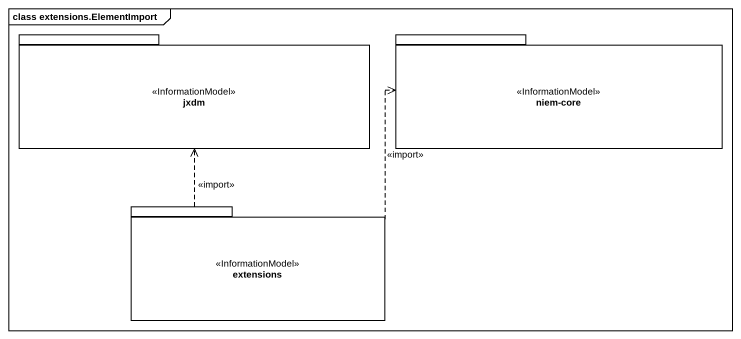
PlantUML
@startuml
mainframe class extensions.ElementImport
package jxdm <<InformationModel>> {
}
package "niem-core" as niem_core <<InformationModel>> {
}
package extensions <<InformationModel>> {
}
extensions .up.> jxdm : <<import>>
extensions .right.> niem_core : <<import>>
@enduml
